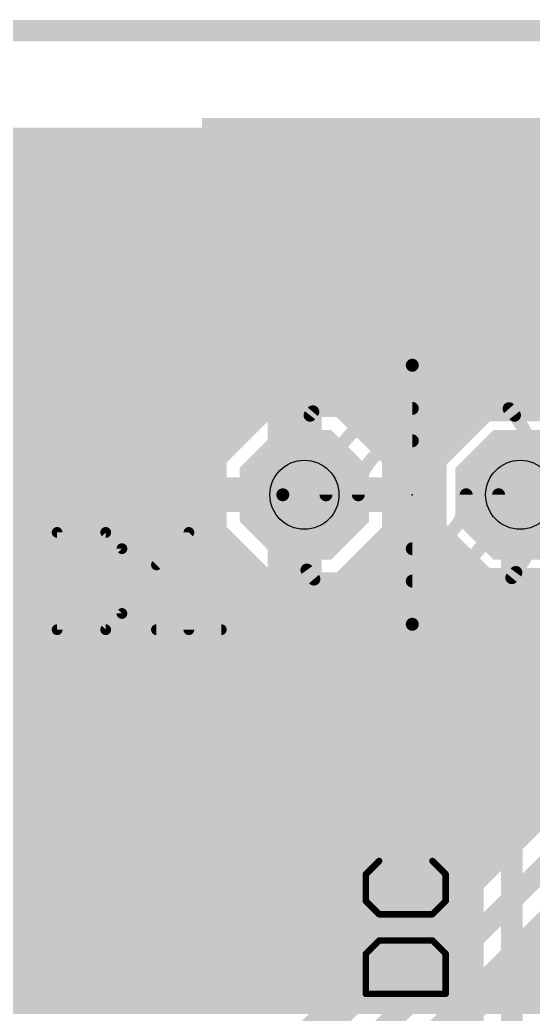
# Model space of a CAD drawing. Extents: x 0 to 10.8, y 0 to 6.1.
# Drawn here: x 4.0871 to 4.3249, y 4.072 to 4.5326 of the extents above; entities that cross this region are included whole.
import ezdxf

# ---------------------------------------------------------------- set-up
doc = ezdxf.new("R2010")
doc.units = 0
for name, color, linetype in [('1', 22, 'CONTINUOUS'), ('116', 253, 'CONTINUOUS'), ('16', 175, 'CONTINUOUS'), ('17', 82, 'CONTINUOUS'), ('20', 7, 'CONTINUOUS'), ('21', 253, 'CONTINUOUS'), ('23', 7, 'CONTINUOUS'), ('25', 253, 'CONTINUOUS'), ('29', 253, 'CONTINUOUS'), ('30', 253, 'CONTINUOUS'), ('37', 253, 'CONTINUOUS'), ('44', 253, 'CONTINUOUS'), ('51', 253, 'CONTINUOUS')]:
    doc.layers.add(name, color=color, linetype=linetype)

# ---------------------------------------------------------------- blocks, each defined once
blk = doc.blocks.new('RECT')
blk.add_solid([(-0.5, -0.5), (0.5, -0.5), (-0.5, 0.5), (0.5, 0.5)])
blk = doc.blocks.new('OCTAGONP')
at = {"const_width": 0.5}
blk.add_lwpolyline([(-0.25, -0.103553), (-0.25, 0.103553), (-0.103553, 0.25), (0.103553, 0.25), (0.25, 0.103553), (0.25, -0.103553), (0.103553, -0.25), (-0.103553, -0.25), (-0.25, -0.103553), (-0.25, 0.103553)], dxfattribs=at)

msp = doc.modelspace()

# ---------------------------------------------------------------- linework, layer by layer
at = {"layer": '1'}
for points, const_width in [([(3.717157, 4.474559), (6.526291, 4.474559)], 0.016), ([(3.748213, 4.464), (6.548846, 4.464)], 0.016), ([(3.773965, 4.448), (6.532846, 4.448)], 0.016), ([(3.789965, 4.432), (6.516846, 4.432)], 0.016), ([(3.801776, 4.416), (6.500846, 4.416)], 0.016), ([(3.811012, 4.4), (6.484846, 4.4)], 0.016), ([(3.816665, 4.384), (6.468846, 4.384)], 0.016), ([(3.820953, 4.368), (6.452846, 4.368)], 0.016), ([(4.200693, 4.356579), (4.174917, 4.330803)], 0.016), ([(4.218894, 4.356579), (4.200693, 4.356579)], 0.016), ([(4.218894, 4.312622), (4.218894, 4.356579)], 0.016), ([(4.218933, 4.356579), (4.218933, 4.312622)], 0.016), ([(4.237138, 4.356579), (4.218933, 4.356579)], 0.016), ([(4.262913, 4.330803), (4.237138, 4.356579)], 0.016), ([(4.30152, 4.354579), (4.276917, 4.329976)], 0.016), ([(4.336311, 4.354579), (4.30152, 4.354579)], 0.016), ([(3.822622, 4.352), (4.196114, 4.352)], 0.016), ([(4.218894, 4.352), (4.218933, 4.352)], 0.016), ([(4.241717, 4.352), (4.298941, 4.352)], 0.016), ([(3.822622, 4.336), (4.180114, 4.336)], 0.016), ([(4.218894, 4.336), (4.218933, 4.336)], 0.016), ([(4.257717, 4.336), (4.282941, 4.336)], 0.016), ([(4.174917, 4.330803), (4.174917, 4.312598)], 0.016), ([(4.262913, 4.312598), (4.262913, 4.330803)], 0.016), ([(4.276917, 4.329976), (4.276917, 4.295185)], 0.016), ([(3.820815, 4.32), (4.174917, 4.32)], 0.016), ([(4.218894, 4.32), (4.218933, 4.32)], 0.016), ([(4.262913, 4.32), (4.276917, 4.32)], 0.016), ([(4.174917, 4.312598), (4.218874, 4.312598)], 0.016), ([(4.218874, 4.312559), (4.174917, 4.312559)], 0.016), ([(4.174917, 4.312559), (4.174917, 4.294358)], 0.016), ([(4.218874, 4.312598), (4.218874, 4.312559)], 0.016), ([(4.218933, 4.312622), (4.218894, 4.312622)], 0.016), ([(4.218894, 4.268583), (4.218894, 4.312539)], 0.016), ([(4.218894, 4.312539), (4.218933, 4.312539)], 0.016), ([(4.218933, 4.312539), (4.218933, 4.268583)], 0.016), ([(4.218957, 4.312559), (4.218957, 4.312598)], 0.016), ([(4.218957, 4.312598), (4.262913, 4.312598)], 0.016), ([(4.262913, 4.312559), (4.218957, 4.312559)], 0.016), ([(4.262913, 4.294358), (4.262913, 4.312559)], 0.016), ([(4.315, 4.31), (4.318917, 4.312583)], 0.01), ([(3.816528, 4.304), (4.174917, 4.304)], 0.016), ([(4.218894, 4.304), (4.218933, 4.304)], 0.016), ([(4.262913, 4.304), (4.276917, 4.304)], 0.016), ([(4.315, 3.945), (4.315, 4.31)], 0.01), ([(4.174917, 4.294358), (4.200693, 4.268583)], 0.016), ([(4.237138, 4.268583), (4.262913, 4.294358)], 0.016), ([(4.276917, 4.295185), (4.294, 4.278102)], 0.016), ([(3.81072, 4.288), (4.181276, 4.288)], 0.016), ([(4.218894, 4.288), (4.218933, 4.288)], 0.016), ([(4.256555, 4.288), (4.284102, 4.288)], 0.016), ([(4.294, 4.278102), (4.294, 3.953697)], 0.016), ([(3.801484, 4.272), (4.197276, 4.272)], 0.016), ([(4.218894, 4.272), (4.218933, 4.272)], 0.016), ([(4.240555, 4.272), (4.294, 4.272)], 0.016), ([(4.200693, 4.268583), (4.218894, 4.268583)], 0.016), ([(4.218933, 4.268583), (4.237138, 4.268583)], 0.016), ([(3.789465, 4.256), (4.294, 4.256)], 0.016), ([(3.773465, 4.24), (4.294, 4.24)], 0.016), ([(3.747343, 4.224), (4.294, 4.224)], 0.016), ([(1.782614, 4.208), (4.294, 4.208)], 0.016), ([(1.798614, 4.192), (4.294, 4.192)], 0.016), ([(1.971402, 4.176), (4.294, 4.176)], 0.016), ([(1.976122, 4.16), (4.294, 4.16)], 0.016), ([(1.976122, 4.144), (4.294, 4.144)], 0.016), ([(1.976122, 4.128), (4.294, 4.128)], 0.016), ([(1.982693, 4.112), (4.294, 4.112)], 0.016), ([(1.998693, 4.096), (4.294, 4.096)], 0.016), ([(2.014693, 4.08), (4.294, 4.08)], 0.016)]:
    msp.add_lwpolyline(points, dxfattribs=dict(at, const_width=const_width))
for points, const_width in [([(4.200693, 4.360579, 1), (4.200693, 4.352579)], 0.008), ([(4.203521, 4.35375, 1), (4.197864, 4.359407)], 0.008), ([(4.222894, 4.356579, 1), (4.214894, 4.356579)], 0.008), ([(4.222933, 4.356579, 1), (4.214933, 4.356579)], 0.008), ([(4.218933, 4.360579, 1), (4.218933, 4.352579)], 0.008), ([(4.218894, 4.352579, 1), (4.218894, 4.360579)], 0.008), ([(4.239966, 4.359407, 1), (4.234309, 4.35375)], 0.008), ([(4.237138, 4.352579, 1), (4.237138, 4.360579)], 0.008), ([(4.30152, 4.358579, 1), (4.30152, 4.350579)], 0.008), ([(4.304348, 4.35175, 1), (4.298691, 4.357407)], 0.008), ([(4.196114, 4.348, 1), (4.196114, 4.356)], 0.008), ([(4.218894, 4.356, 1), (4.218894, 4.348)], 0.008), ([(4.218933, 4.348, 1), (4.218933, 4.356)], 0.008), ([(4.241717, 4.356, 1), (4.241717, 4.348)], 0.008), ([(4.298941, 4.348, 1), (4.298941, 4.356)], 0.008), ([(4.180114, 4.332, 1), (4.180114, 4.34)], 0.008), ([(4.218894, 4.34, 1), (4.218894, 4.332)], 0.008), ([(4.218933, 4.332, 1), (4.218933, 4.34)], 0.008), ([(4.257717, 4.34, 1), (4.257717, 4.332)], 0.008), ([(4.282941, 4.332, 1), (4.282941, 4.34)], 0.008), ([(4.178917, 4.330803, 1), (4.170917, 4.330803)], 0.008), ([(4.266913, 4.330803, 1), (4.258913, 4.330803)], 0.008), ([(4.172089, 4.333632, 1), (4.177746, 4.327975)], 0.008), ([(4.260085, 4.327975, 1), (4.265742, 4.333632)], 0.008), ([(4.280917, 4.329976, 1), (4.272917, 4.329976)], 0.008), ([(4.274089, 4.332805, 1), (4.279746, 4.327148)], 0.008), ([(4.174917, 4.316, 1), (4.174917, 4.324)], 0.008), ([(4.218894, 4.324, 1), (4.218894, 4.316)], 0.008), ([(4.218933, 4.316, 1), (4.218933, 4.324)], 0.008), ([(4.262913, 4.324, 1), (4.262913, 4.316)], 0.008), ([(4.276917, 4.316, 1), (4.276917, 4.324)], 0.008), ([(4.174917, 4.316598, 1), (4.174917, 4.308598)], 0.008), ([(4.174917, 4.316559, 1), (4.174917, 4.308559)], 0.008), ([(4.178917, 4.312559, 1), (4.170917, 4.312559)], 0.008), ([(4.222874, 4.312598, 1), (4.214874, 4.312598)], 0.008), ([(4.218894, 4.316622, 1), (4.218894, 4.308622)], 0.008), ([(4.222894, 4.312539, 1), (4.214894, 4.312539)], 0.008), ([(4.218894, 4.316539, 1), (4.218894, 4.308539)], 0.008), ([(4.222933, 4.312539, 1), (4.214933, 4.312539)], 0.008), ([(4.222957, 4.312598, 1), (4.214957, 4.312598)], 0.008), ([(4.218957, 4.316598, 1), (4.218957, 4.308598)], 0.008), ([(4.218957, 4.316559, 1), (4.218957, 4.308559)], 0.008), ([(4.218874, 4.308598, 1), (4.218874, 4.316598)], 0.008), ([(4.218874, 4.308559, 1), (4.218874, 4.316559)], 0.008), ([(4.218933, 4.308622, 1), (4.218933, 4.316622)], 0.008), ([(4.218933, 4.308539, 1), (4.218933, 4.316539)], 0.008), ([(4.266913, 4.312559, 1), (4.258913, 4.312559)], 0.008), ([(4.262913, 4.308598, 1), (4.262913, 4.316598)], 0.008), ([(4.262913, 4.308559, 1), (4.262913, 4.316559)], 0.008), ([(4.170917, 4.312598, 1), (4.178917, 4.312598)], 0.008), ([(4.214874, 4.312559, 1), (4.222874, 4.312559)], 0.008), ([(4.214894, 4.312622, 1), (4.222894, 4.312622)], 0.008), ([(4.214933, 4.312622, 1), (4.222933, 4.312622)], 0.008), ([(4.214957, 4.312559, 1), (4.222957, 4.312559)], 0.008), ([(4.258913, 4.312598, 1), (4.266913, 4.312598)], 0.008), ([(4.320293, 4.310495, 1), (4.317541, 4.31467)], 0.005), ([(4.174917, 4.3, 1), (4.174917, 4.308)], 0.008), ([(4.218894, 4.308, 1), (4.218894, 4.3)], 0.008), ([(4.218933, 4.3, 1), (4.218933, 4.308)], 0.008), ([(4.262913, 4.308, 1), (4.262913, 4.3)], 0.008), ([(4.276917, 4.3, 1), (4.276917, 4.308)], 0.008), ([(4.3175, 4.31, 1), (4.3125, 4.31)], 0.005), ([(4.313624, 4.312087, 1), (4.316376, 4.307913)], 0.005), ([(4.177746, 4.297187, 1), (4.172089, 4.29153)], 0.008), ([(4.265742, 4.29153, 1), (4.260085, 4.297187)], 0.008), ([(4.279746, 4.298013, 1), (4.274089, 4.292357)], 0.008), ([(4.170917, 4.294358, 1), (4.178917, 4.294358)], 0.008), ([(4.258913, 4.294358, 1), (4.266913, 4.294358)], 0.008), ([(4.272917, 4.295185, 1), (4.280917, 4.295185)], 0.008), ([(4.181276, 4.284, 1), (4.181276, 4.292)], 0.008), ([(4.218894, 4.292, 1), (4.218894, 4.284)], 0.008), ([(4.218933, 4.284, 1), (4.218933, 4.292)], 0.008), ([(4.256555, 4.292, 1), (4.256555, 4.284)], 0.008), ([(4.284102, 4.284, 1), (4.284102, 4.292)], 0.008), ([(4.298, 4.278102, 1), (4.29, 4.278102)], 0.008), ([(4.291172, 4.275274, 1), (4.296828, 4.280931)], 0.008), ([(4.197276, 4.268, 1), (4.197276, 4.276)], 0.008), ([(4.218894, 4.276, 1), (4.218894, 4.268)], 0.008), ([(4.218933, 4.268, 1), (4.218933, 4.276)], 0.008), ([(4.240555, 4.276, 1), (4.240555, 4.268)], 0.008), ([(4.294, 4.268, 1), (4.294, 4.276)], 0.008), ([(4.200693, 4.272583, 1), (4.200693, 4.264583)], 0.008), ([(4.197864, 4.265754, 1), (4.203521, 4.271411)], 0.008), ([(4.218933, 4.272583, 1), (4.218933, 4.264583)], 0.008), ([(4.218894, 4.264583, 1), (4.218894, 4.272583)], 0.008), ([(4.234309, 4.271411, 1), (4.239966, 4.265754)], 0.008), ([(4.237138, 4.264583, 1), (4.237138, 4.272583)], 0.008), ([(4.214894, 4.268583, 1), (4.222894, 4.268583)], 0.008), ([(4.214933, 4.268583, 1), (4.222933, 4.268583)], 0.008), ([(4.294, 4.252, 1), (4.294, 4.26)], 0.008), ([(4.294, 4.236, 1), (4.294, 4.244)], 0.008), ([(4.294, 4.22, 1), (4.294, 4.228)], 0.008), ([(4.294, 4.204, 1), (4.294, 4.212)], 0.008), ([(4.294, 4.188, 1), (4.294, 4.196)], 0.008), ([(4.294, 4.172, 1), (4.294, 4.18)], 0.008), ([(4.294, 4.156, 1), (4.294, 4.164)], 0.008), ([(4.294, 4.14, 1), (4.294, 4.148)], 0.008), ([(4.294, 4.124, 1), (4.294, 4.132)], 0.008), ([(4.294, 4.108, 1), (4.294, 4.116)], 0.008), ([(4.294, 4.092, 1), (4.294, 4.1)], 0.008), ([(4.294, 4.076, 1), (4.294, 4.084)], 0.008)]:
    msp.add_lwpolyline(points, format="xyb", dxfattribs=dict(at, const_width=const_width))
at = {"layer": '116', "const_width": 0.012047}
for points in [[(4.218898, 4.30063, 1), (4.218898, 4.324567, 1), (4.218898, 4.30063)], [(4.318937, 4.300669, 1), (4.318937, 4.324528, 1), (4.318937, 4.300669)]]:
    msp.add_lwpolyline(points, format="xyb", dxfattribs=at)
at = {"layer": '16'}
for points, const_width in [([(5.55, 4.475), (1.69, 4.475)], 0.01), ([(3.765528, 4.454), (5.541299, 4.454)], 0.016), ([(3.773965, 4.448), (5.547299, 4.448)], 0.016), ([(3.789965, 4.432), (5.563299, 4.432)], 0.016), ([(3.801776, 4.416), (5.579299, 4.416)], 0.016), ([(3.811012, 4.4), (5.595299, 4.4)], 0.016), ([(3.816665, 4.384), (5.611299, 4.384)], 0.016), ([(3.820953, 4.368), (5.627299, 4.368)], 0.016), ([(4.200693, 4.356579), (4.174917, 4.330803)], 0.016), ([(4.218894, 4.356579), (4.200693, 4.356579)], 0.016), ([(4.218894, 4.312622), (4.218894, 4.356579)], 0.016), ([(4.218933, 4.356579), (4.218933, 4.312622)], 0.016), ([(4.237138, 4.356579), (4.218933, 4.356579)], 0.016), ([(4.262913, 4.330803), (4.237138, 4.356579)], 0.016), ([(4.30152, 4.354579), (4.276917, 4.329976)], 0.016), ([(4.336311, 4.354579), (4.30152, 4.354579)], 0.016), ([(3.822622, 4.352), (4.196114, 4.352)], 0.016), ([(4.218894, 4.352), (4.218933, 4.352)], 0.016), ([(4.241717, 4.352), (4.298941, 4.352)], 0.016), ([(3.822622, 4.336), (4.180114, 4.336)], 0.016), ([(4.218894, 4.336), (4.218933, 4.336)], 0.016), ([(4.257717, 4.336), (4.282941, 4.336)], 0.016), ([(4.174917, 4.330803), (4.174917, 4.312598)], 0.016), ([(4.262913, 4.312598), (4.262913, 4.330803)], 0.016), ([(4.276917, 4.329976), (4.276917, 4.295185)], 0.016), ([(3.820815, 4.32), (4.174917, 4.32)], 0.016), ([(4.218894, 4.32), (4.218933, 4.32)], 0.016), ([(4.262913, 4.32), (4.276917, 4.32)], 0.016), ([(4.174917, 4.312598), (4.218874, 4.312598)], 0.016), ([(4.218874, 4.312559), (4.174917, 4.312559)], 0.016), ([(4.174917, 4.312559), (4.174917, 4.294358)], 0.016), ([(4.218874, 4.312598), (4.218874, 4.312559)], 0.016), ([(4.218933, 4.312622), (4.218894, 4.312622)], 0.016), ([(4.218894, 4.268583), (4.218894, 4.312539)], 0.016), ([(4.218894, 4.312539), (4.218933, 4.312539)], 0.016), ([(4.218933, 4.312539), (4.218933, 4.268583)], 0.016), ([(4.218957, 4.312559), (4.218957, 4.312598)], 0.016), ([(4.218957, 4.312598), (4.262913, 4.312598)], 0.016), ([(4.262913, 4.312559), (4.218957, 4.312559)], 0.016), ([(4.262913, 4.294358), (4.262913, 4.312559)], 0.016), ([(3.816528, 4.304), (4.174917, 4.304)], 0.016), ([(4.09, 3.9), (4.5, 4.31)], 0.01), ([(4.218894, 4.304), (4.218933, 4.304)], 0.016), ([(4.262913, 4.304), (4.276917, 4.304)], 0.016), ([(4.461917, 4.301614), (4.081299, 3.920996)], 0.016), ([(4.174917, 4.294358), (4.200693, 4.268583)], 0.016), ([(4.237138, 4.268583), (4.262913, 4.294358)], 0.016), ([(4.276917, 4.295185), (4.30152, 4.270583)], 0.016), ([(3.81072, 4.288), (4.181276, 4.288)], 0.016), ([(4.218894, 4.288), (4.218933, 4.288)], 0.016), ([(4.256555, 4.288), (4.284102, 4.288)], 0.016), ([(3.801484, 4.272), (4.197276, 4.272)], 0.016), ([(4.218894, 4.272), (4.218933, 4.272)], 0.016), ([(4.240555, 4.272), (4.300102, 4.272)], 0.016), ([(4.194173, 3.974476), (4.49028, 4.270583)], 0.016), ([(4.200693, 4.268583), (4.218894, 4.268583)], 0.016), ([(4.218933, 4.268583), (4.237138, 4.268583)], 0.016), ([(4.30152, 4.270583), (4.336311, 4.270583)], 0.016), ([(3.789465, 4.256), (4.416303, 4.256)], 0.016), ([(3.773465, 4.24), (4.400303, 4.24)], 0.016), ([(3.747343, 4.224), (4.384303, 4.224)], 0.016), ([(1.452697, 4.208), (4.368303, 4.208)], 0.016), ([(1.436697, 4.192), (4.352303, 4.192)], 0.016), ([(1.971402, 4.176), (4.336303, 4.176)], 0.016), ([(1.976122, 4.16), (4.320303, 4.16)], 0.016), ([(1.976122, 4.144), (4.304303, 4.144)], 0.016), ([(1.976122, 4.128), (4.288303, 4.128)], 0.016), ([(1.976122, 4.112), (4.272303, 4.112)], 0.016), ([(4.331697, 4.112), (4.557303, 4.112)], 0.016), ([(1.974098, 4.096), (4.256303, 4.096)], 0.016), ([(4.315697, 4.096), (4.541303, 4.096)], 0.016), ([(1.324697, 4.08), (4.240303, 4.08)], 0.016), ([(4.299697, 4.08), (4.525303, 4.08)], 0.016)]:
    msp.add_lwpolyline(points, dxfattribs=dict(at, const_width=const_width))
at = {"layer": '16', "const_width": 0.008}
for points in [[(4.200693, 4.360579, 1), (4.200693, 4.352579)], [(4.203521, 4.35375, 1), (4.197864, 4.359407)], [(4.222894, 4.356579, 1), (4.214894, 4.356579)], [(4.222933, 4.356579, 1), (4.214933, 4.356579)], [(4.218933, 4.360579, 1), (4.218933, 4.352579)], [(4.218894, 4.352579, 1), (4.218894, 4.360579)], [(4.239966, 4.359407, 1), (4.234309, 4.35375)], [(4.237138, 4.352579, 1), (4.237138, 4.360579)], [(4.30152, 4.358579, 1), (4.30152, 4.350579)], [(4.304348, 4.35175, 1), (4.298691, 4.357407)], [(4.196114, 4.348, 1), (4.196114, 4.356)], [(4.218894, 4.356, 1), (4.218894, 4.348)], [(4.218933, 4.348, 1), (4.218933, 4.356)], [(4.241717, 4.356, 1), (4.241717, 4.348)], [(4.298941, 4.348, 1), (4.298941, 4.356)], [(4.180114, 4.332, 1), (4.180114, 4.34)], [(4.218894, 4.34, 1), (4.218894, 4.332)], [(4.218933, 4.332, 1), (4.218933, 4.34)], [(4.257717, 4.34, 1), (4.257717, 4.332)], [(4.282941, 4.332, 1), (4.282941, 4.34)], [(4.178917, 4.330803, 1), (4.170917, 4.330803)], [(4.266913, 4.330803, 1), (4.258913, 4.330803)], [(4.172089, 4.333632, 1), (4.177746, 4.327975)], [(4.260085, 4.327975, 1), (4.265742, 4.333632)], [(4.280917, 4.329976, 1), (4.272917, 4.329976)], [(4.274089, 4.332805, 1), (4.279746, 4.327148)], [(4.174917, 4.316, 1), (4.174917, 4.324)], [(4.218894, 4.324, 1), (4.218894, 4.316)], [(4.218933, 4.316, 1), (4.218933, 4.324)], [(4.262913, 4.324, 1), (4.262913, 4.316)], [(4.276917, 4.316, 1), (4.276917, 4.324)], [(4.174917, 4.316598, 1), (4.174917, 4.308598)], [(4.174917, 4.316559, 1), (4.174917, 4.308559)], [(4.178917, 4.312559, 1), (4.170917, 4.312559)], [(4.222874, 4.312598, 1), (4.214874, 4.312598)], [(4.218894, 4.316622, 1), (4.218894, 4.308622)], [(4.222894, 4.312539, 1), (4.214894, 4.312539)], [(4.218894, 4.316539, 1), (4.218894, 4.308539)], [(4.222933, 4.312539, 1), (4.214933, 4.312539)], [(4.222957, 4.312598, 1), (4.214957, 4.312598)], [(4.218957, 4.316598, 1), (4.218957, 4.308598)], [(4.218957, 4.316559, 1), (4.218957, 4.308559)], [(4.218874, 4.308598, 1), (4.218874, 4.316598)], [(4.218874, 4.308559, 1), (4.218874, 4.316559)], [(4.218933, 4.308622, 1), (4.218933, 4.316622)], [(4.218933, 4.308539, 1), (4.218933, 4.316539)], [(4.266913, 4.312559, 1), (4.258913, 4.312559)], [(4.262913, 4.308598, 1), (4.262913, 4.316598)], [(4.262913, 4.308559, 1), (4.262913, 4.316559)], [(4.170917, 4.312598, 1), (4.178917, 4.312598)], [(4.214874, 4.312559, 1), (4.222874, 4.312559)], [(4.214894, 4.312622, 1), (4.222894, 4.312622)], [(4.214933, 4.312622, 1), (4.222933, 4.312622)], [(4.214957, 4.312559, 1), (4.222957, 4.312559)], [(4.258913, 4.312598, 1), (4.266913, 4.312598)], [(4.174917, 4.3, 1), (4.174917, 4.308)], [(4.218894, 4.308, 1), (4.218894, 4.3)], [(4.218933, 4.3, 1), (4.218933, 4.308)], [(4.262913, 4.308, 1), (4.262913, 4.3)], [(4.276917, 4.3, 1), (4.276917, 4.308)], [(4.177746, 4.297187, 1), (4.172089, 4.29153)], [(4.265742, 4.29153, 1), (4.260085, 4.297187)], [(4.279746, 4.298013, 1), (4.274089, 4.292357)], [(4.170917, 4.294358, 1), (4.178917, 4.294358)], [(4.258913, 4.294358, 1), (4.266913, 4.294358)], [(4.272917, 4.295185, 1), (4.280917, 4.295185)], [(4.181276, 4.284, 1), (4.181276, 4.292)], [(4.218894, 4.292, 1), (4.218894, 4.284)], [(4.218933, 4.284, 1), (4.218933, 4.292)], [(4.256555, 4.292, 1), (4.256555, 4.284)], [(4.284102, 4.284, 1), (4.284102, 4.292)], [(4.197276, 4.268, 1), (4.197276, 4.276)], [(4.218894, 4.276, 1), (4.218894, 4.268)], [(4.218933, 4.268, 1), (4.218933, 4.276)], [(4.240555, 4.276, 1), (4.240555, 4.268)], [(4.300102, 4.268, 1), (4.300102, 4.276)], [(4.200693, 4.272583, 1), (4.200693, 4.264583)], [(4.197864, 4.265754, 1), (4.203521, 4.271411)], [(4.218933, 4.272583, 1), (4.218933, 4.264583)], [(4.218894, 4.264583, 1), (4.218894, 4.272583)], [(4.234309, 4.271411, 1), (4.239966, 4.265754)], [(4.237138, 4.264583, 1), (4.237138, 4.272583)], [(4.30152, 4.274583, 1), (4.30152, 4.266583)], [(4.298691, 4.267754, 1), (4.304348, 4.273411)], [(4.214894, 4.268583, 1), (4.222894, 4.268583)], [(4.214933, 4.268583, 1), (4.222933, 4.268583)], [(4.320303, 4.156, 1), (4.320303, 4.164)], [(4.304303, 4.14, 1), (4.304303, 4.148)], [(4.288303, 4.124, 1), (4.288303, 4.132)], [(4.272303, 4.108, 1), (4.272303, 4.116)], [(4.331697, 4.116, 1), (4.331697, 4.108)], [(4.256303, 4.092, 1), (4.256303, 4.1)], [(4.315697, 4.1, 1), (4.315697, 4.092)], [(4.240303, 4.076, 1), (4.240303, 4.084)], [(4.299697, 4.084, 1), (4.299697, 4.076)]]:
    msp.add_lwpolyline(points, format="xyb", dxfattribs=at)
at = {"layer": '20', "const_width": 0.01}
msp.add_lwpolyline([(6.515748, 4.527559), (0, 4.527559)], dxfattribs=at)
at = {"layer": '21'}
for points, const_width in [([(4.268917, 4.392583, 0.220608), (4.207846, 4.36426)], 0.01), ([(4.338378, 4.352276, 0.269146), (4.268917, 4.392583)], 0.01), ([(4.268917, 4.395083, 1), (4.268917, 4.390083)], 0.005), ([(4.268917, 4.390083, 1), (4.268917, 4.395083)], 0.005), ([(4.268917, 4.372583, 0.231452), (4.221555, 4.349417)], 0.006), ([(4.31628, 4.349417, 0.231452), (4.268917, 4.372583)], 0.006), ([(4.268917, 4.374083, 1), (4.268917, 4.371083)], 0.003), ([(4.268917, 4.371083, 1), (4.268917, 4.374083)], 0.003), ([(4.205938, 4.365875, 1), (4.209755, 4.362645)], 0.005), ([(4.220371, 4.350338, 1), (4.222739, 4.348496)], 0.003), ([(4.315095, 4.348496, 1), (4.317464, 4.350338)], 0.003), ([(4.220094, 4.277709, 0.242211), (4.268917, 4.252583)], 0.006), ([(4.221315, 4.278581, 1), (4.218874, 4.276837)], 0.003), ([(4.268917, 4.232583, 0.276979), (4.339504, 4.274937)], 0.01), ([(4.268917, 4.252583, 0.236068), (4.316917, 4.276583)], 0.006), ([(4.318117, 4.275683, 1), (4.315717, 4.277483)], 0.003), ([(4.207461, 4.261366, 0.222578), (4.268917, 4.232583)], 0.01), ([(4.209381, 4.262967, 1), (4.20554, 4.259766)], 0.005), ([(4.268917, 4.254083, 1), (4.268917, 4.251083)], 0.003), ([(4.268917, 4.251083, 1), (4.268917, 4.254083)], 0.003), ([(4.268917, 4.235083, 1), (4.268917, 4.230083)], 0.005), ([(4.268917, 4.230083, 1), (4.268917, 4.235083)], 0.005)]:
    msp.add_lwpolyline(points, format="xyb", dxfattribs=dict(at, const_width=const_width))
at = {"layer": '23'}
msp.add_point((4.268917, 4.312583), dxfattribs=at)
at = {"layer": '25'}
for points, const_width in [([(4.104343, 4.295118), (4.104343, 4.250083)], 0.005), ([(4.126858, 4.295118), (4.104343, 4.295118)], 0.005), ([(4.134366, 4.287614), (4.126858, 4.295118)], 0.005), ([(4.150378, 4.280106), (4.16539, 4.295118)], 0.005), ([(4.16539, 4.295118), (4.16539, 4.250083)], 0.005), ([(4.134366, 4.257587), (4.134366, 4.287614)], 0.005), ([(4.126858, 4.250083), (4.134366, 4.257587)], 0.005), ([(4.104343, 4.250083), (4.126858, 4.250083)], 0.005), ([(4.150378, 4.250083), (4.180402, 4.250083)], 0.005), ([(4.253559, 4.142937), (4.247386, 4.136768)], 0.003), ([(4.284417, 4.136768), (4.278248, 4.142937)], 0.003), ([(4.247386, 4.136768), (4.247386, 4.124421)], 0.003), ([(4.284417, 4.124421), (4.284417, 4.136768)], 0.003), ([(4.247386, 4.124421), (4.253559, 4.118252)], 0.003), ([(4.278248, 4.118252), (4.284417, 4.124421)], 0.003), ([(4.253559, 4.118252), (4.278248, 4.118252)], 0.003), ([(4.253559, 4.106106), (4.247386, 4.099937)], 0.003), ([(4.278248, 4.106106), (4.253559, 4.106106)], 0.003), ([(4.284417, 4.099937), (4.278248, 4.106106)], 0.003), ([(4.247386, 4.099937), (4.247386, 4.081421)], 0.003), ([(4.284417, 4.081421), (4.284417, 4.099937)], 0.003), ([(4.247386, 4.081421), (4.284417, 4.081421)], 0.003)]:
    msp.add_lwpolyline(points, dxfattribs=dict(at, const_width=const_width))
for points, const_width in [([(4.105593, 4.295118, 1), (4.103093, 4.295118)], 0.0025), ([(4.104343, 4.296368, 1), (4.104343, 4.293868)], 0.0025), ([(4.127742, 4.296002, 1), (4.125975, 4.294234)], 0.0025), ([(4.126858, 4.293868, 1), (4.126858, 4.296368)], 0.0025), ([(4.16664, 4.295118, 1), (4.16414, 4.295118)], 0.0025), ([(4.166274, 4.294234, 1), (4.164506, 4.296002)], 0.0025), ([(4.135616, 4.287614, 1), (4.133116, 4.287614)], 0.0025), ([(4.133482, 4.28673, 1), (4.13525, 4.288498)], 0.0025), ([(4.149494, 4.28099, 1), (4.151262, 4.279222)], 0.0025), ([(4.133116, 4.257587, 1), (4.135616, 4.257587)], 0.0025), ([(4.13525, 4.256702, 1), (4.133482, 4.258471)], 0.0025), ([(4.104343, 4.251333, 1), (4.104343, 4.248833)], 0.0025), ([(4.103093, 4.250083, 1), (4.105593, 4.250083)], 0.0025), ([(4.125975, 4.250967, 1), (4.127742, 4.249199)], 0.0025), ([(4.126858, 4.248833, 1), (4.126858, 4.251333)], 0.0025), ([(4.150378, 4.251333, 1), (4.150378, 4.248833)], 0.0025), ([(4.16414, 4.250083, 1), (4.16664, 4.250083)], 0.0025), ([(4.180402, 4.248833, 1), (4.180402, 4.251333)], 0.0025), ([(4.254089, 4.142407, 1), (4.253029, 4.143468)], 0.0015), ([(4.278778, 4.143467, 1), (4.277718, 4.142407)], 0.0015), ([(4.248136, 4.136768, 1), (4.246636, 4.136768)], 0.0015), ([(4.246856, 4.137298, 1), (4.247916, 4.136237)], 0.0015), ([(4.285167, 4.136768, 1), (4.283667, 4.136768)], 0.0015), ([(4.283887, 4.136237, 1), (4.284948, 4.137298)], 0.0015), ([(4.247916, 4.124952, 1), (4.246856, 4.123891)], 0.0015), ([(4.246636, 4.124421, 1), (4.248136, 4.124421)], 0.0015), ([(4.283667, 4.124421, 1), (4.285167, 4.124421)], 0.0015), ([(4.284948, 4.123891, 1), (4.283887, 4.124952)], 0.0015), ([(4.253559, 4.119002, 1), (4.253559, 4.117502)], 0.0015), ([(4.253029, 4.117721, 1), (4.254089, 4.118782)], 0.0015), ([(4.277718, 4.118782, 1), (4.278778, 4.117722)], 0.0015), ([(4.278248, 4.117502, 1), (4.278248, 4.119002)], 0.0015), ([(4.253559, 4.106856, 1), (4.253559, 4.105356)], 0.0015), ([(4.254089, 4.105576, 1), (4.253029, 4.106637)], 0.0015), ([(4.278778, 4.106637, 1), (4.277718, 4.105576)], 0.0015), ([(4.278248, 4.105356, 1), (4.278248, 4.106856)], 0.0015), ([(4.248136, 4.099937, 1), (4.246636, 4.099937)], 0.0015), ([(4.246856, 4.100468, 1), (4.247916, 4.099407)], 0.0015), ([(4.285167, 4.099937, 1), (4.283667, 4.099937)], 0.0015), ([(4.283887, 4.099407, 1), (4.284948, 4.100467)], 0.0015), ([(4.247386, 4.082171, 1), (4.247386, 4.080671)], 0.0015), ([(4.246636, 4.081421, 1), (4.248136, 4.081421)], 0.0015), ([(4.283667, 4.081421, 1), (4.285167, 4.081421)], 0.0015), ([(4.284417, 4.080671, 1), (4.284417, 4.082171)], 0.0015)]:
    msp.add_lwpolyline(points, format="xyb", dxfattribs=dict(at, const_width=const_width))
at = {"layer": '44'}
for centre in [(4.218917, 4.312583), (4.318917, 4.312583)]:
    msp.add_circle(centre, 0.016, dxfattribs=at)
at = {"layer": '51', "const_width": 0.01}
msp.add_lwpolyline([(4.206917, 4.362583), (4.206917, 4.262583)], dxfattribs=at)
at = {"layer": '51'}
for points, const_width in [([(4.209417, 4.362583, 1), (4.204417, 4.362583)], 0.005), ([(4.222823, 4.350992, 0.175444), (4.208917, 4.312583)], 0.006), ([(4.223975, 4.350032, 1), (4.22167, 4.351952)], 0.003), ([(4.268917, 4.352583, 0.414214), (4.228917, 4.312583)], 0.006), ([(4.268917, 4.351083, 1), (4.268917, 4.354083)], 0.003), ([(4.328917, 4.312583, 0.183686), (4.313764, 4.352445)], 0.006), ([(4.314885, 4.353441, 1), (4.312643, 4.351448)], 0.003), ([(4.268917, 4.337583, 0.414214), (4.243917, 4.312583)], 0.006), ([(4.268917, 4.336083, 1), (4.268917, 4.339083)], 0.003), ([(4.208917, 4.312583, 0.179033), (4.223362, 4.273535)], 0.006), ([(4.210417, 4.312583, 1), (4.207417, 4.312583)], 0.003), ([(4.268917, 4.287583, 0.414214), (4.293917, 4.312583)], 0.006), ([(4.268917, 4.272583, 0.414214), (4.308917, 4.312583)], 0.006), ([(4.295417, 4.312583, 1), (4.292417, 4.312583)], 0.003), ([(4.310417, 4.312583, 1), (4.307417, 4.312583)], 0.003), ([(4.315012, 4.274173, 0.175444), (4.328917, 4.312583)], 0.006), ([(4.207417, 4.312583, 1), (4.210417, 4.312583)], 0.003), ([(4.227417, 4.312583, 1), (4.230417, 4.312583)], 0.003), ([(4.242417, 4.312583, 1), (4.245417, 4.312583)], 0.003), ([(4.268917, 4.289083, 1), (4.268917, 4.286083)], 0.003), ([(4.222223, 4.272559, 1), (4.224501, 4.274512)], 0.003), ([(4.268917, 4.274083, 1), (4.268917, 4.271083)], 0.003), ([(4.313859, 4.275133, 1), (4.316164, 4.273213)], 0.003), ([(4.204417, 4.262583, 1), (4.209417, 4.262583)], 0.005)]:
    msp.add_lwpolyline(points, format="xyb", dxfattribs=dict(at, const_width=const_width))

# ---------------------------------------------------------------- block references
at = {"layer": '17', "xscale": 0.052, "yscale": 0.052, "rotation": 180}
for p in [(4.218917, 4.312583), (4.218917, 4.312583), (4.318917, 4.312583), (4.318917, 4.312583)]:
    msp.add_blockref('OCTAGONP', p, dxfattribs=at)
at = {"layer": '29', "xscale": 0.06, "yscale": 0.06, "rotation": 180}
for p in [(4.218917, 4.312583), (4.318917, 4.312583)]:
    msp.add_blockref('OCTAGONP', p, dxfattribs=at)
at = {"layer": '30', "xscale": 0.06, "yscale": 0.06, "rotation": 180}
for p in [(4.218917, 4.312583), (4.318917, 4.312583)]:
    msp.add_blockref('OCTAGONP', p, dxfattribs=at)
at = {"layer": '37', "xscale": 0.179496, "yscale": 0.125, "rotation": 180}
msp.add_blockref('RECT', (4.261169, 4.424583), dxfattribs=at)

doc.saveas('drawing.dxf')
